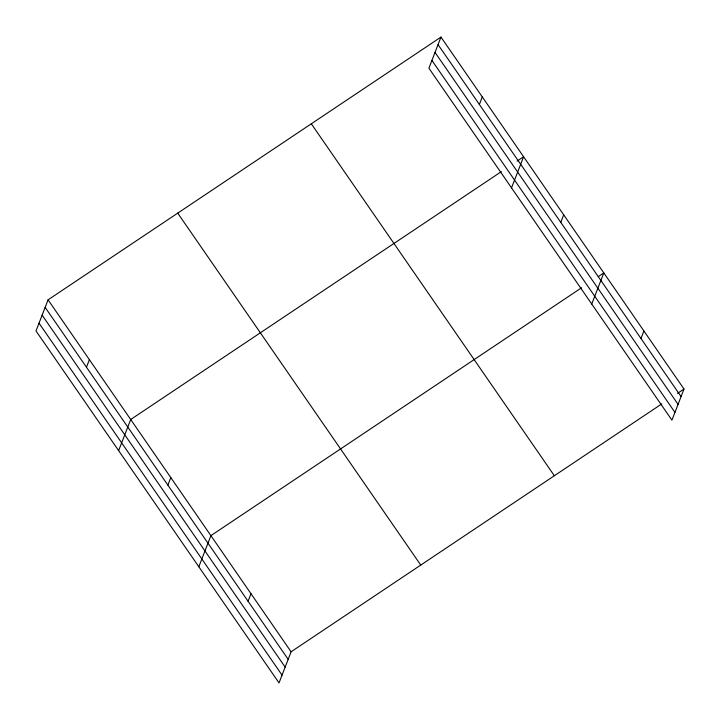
<?xml version="1.0" encoding="UTF-8"?>
<svg xmlns="http://www.w3.org/2000/svg" width="720" height="720" viewBox="0 0 720 720"><rect width="100%" height="100%" fill="white"/><g stroke="black" fill="none" stroke-linecap="round" stroke-linejoin="round"><path stroke-width="1.08" d="M440.973 37.089L428.904 68.211L671.931 420.165L684 389.043L440.973 37.089L48.069 299.835L36 330.957L279.027 682.911L291.096 651.789L661.77 403.902M86.463 367.209L89.388 359.667M118.629 450.621L130.698 419.499L501.372 171.621M167.877 485.109L170.802 477.576M198.828 566.766L210.897 535.644L581.571 287.757M248.076 601.254L251.001 593.721M479.367 104.454L482.292 96.921M511.533 187.875L523.602 156.753L517.122 161.091M560.781 222.363L563.706 214.821M591.732 304.02L603.801 272.898L598.248 276.615M640.98 338.508L643.905 330.966M677.52 393.372L684 389.043M438.048 44.622L681.075 396.576M435.033 52.407L678.06 404.361M431.919 60.426L674.946 412.38M311.319 123.795L554.346 475.749M177.732 213.129L420.759 565.083M48.069 299.835L291.096 651.789M45.144 307.377L288.171 659.331M42.129 315.153L285.156 667.107M39.015 323.172L282.042 675.126"/></g></svg>
